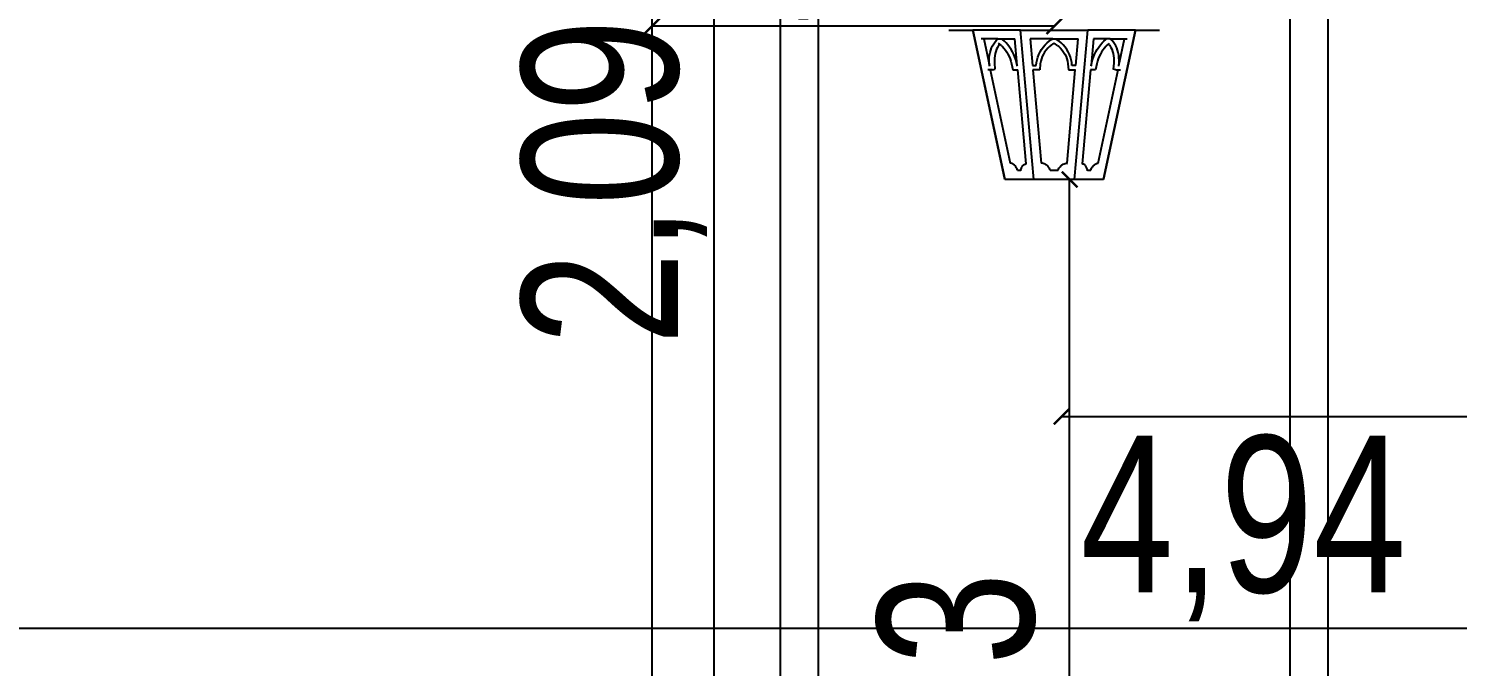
# Model space of a CAD drawing. Header units: inches. Extents: x -279 to 561, y -345 to 342.
# Drawn here: x -145.931 to -144.105, y 57.064 to 57.878 of the extents above; entities that cross this region are included whole.
import ezdxf

# ---------------------------------------------------------------- set-up
doc = ezdxf.new("R2010")
doc.units = ezdxf.units.IN
doc.header["$LTSCALE"] = 0.5
doc.header["$MEASUREMENT"] = 0
for name, color, linetype in [('Edges', 7, 'Continuous'), ('S-DIM', 7, 'Continuous'), ('WAL', 7, 'Continuous')]:
    doc.layers.add(name, color=color, linetype=linetype)
doc.styles.add('ROM', font='AGENCYR.TTF', dxfattribs={"width": 0.8})
doc.styles.get("Standard").update_dxf_attribs({"font": 'arial.ttf'})
doc.dimstyles.new('Copy(9) of ISO-25', dxfattribs={"dimtxt": 0.2, "dimasz": 0.02, "dimexe": 0.05, "dimexo": 0.05, "dimgap": 0.02, "dimtad": 1, "dimtxsty": 'ROM', "dimblk": 'ARCHTICK', "dimcen": 0.03, "dimse1": 1, "dimse2": 1, "dimclrd": 248, "dimclrt": 248, "dimadec": 0, "dimazin": 0, "dimtfac": 1, "dimtmove": 0, "dimatfit": 3, "dimldrblk": 'DOT', "dimfxl": 1, "dimarcsym": 0})
doc.dimstyles.get("Standard").update_dxf_attribs({"dimtxt": 0.18, "dimasz": 0.18, "dimexe": 0.18, "dimexo": 0.0625, "dimgap": 0.09, "dimtad": 0, "dimtih": 1, "dimtoh": 1, "dimzin": 0, "dimdsep": 46, "dimtxsty": 'Standard', "dimcen": 0.09, "dimadec": 0, "dimazin": 0, "dimtfac": 1, "dimtofl": 0, "dimtmove": 0, "dimatfit": 3, "dimfxl": 1, "dimtolj": 1, "dimtzin": 0, "dimarcsym": 0})

# ---------------------------------------------------------------- blocks, each defined once
blk = doc.blocks.new('xx')
at = {"layer": 'Edges'}
for p, q in [((37.97503, 12.34314), (37.98899, 12.34314)), ((38.01653, 12.34314), (37.98899, 12.34314)), ((37.98899, 12.34314), (38.00742, 12.25703)), ((38.00748, 12.25677), (37.98899, 12.34314)), ((37.99524, 12.33811), (37.99372, 12.33811)), ((37.99524, 12.33811), (37.99852, 12.3228)), ((38.00352, 12.33811), (37.99524, 12.33811)), ((38.00262, 12.3373), (38.00352, 12.33811)), ((38.00352, 12.33811), (38.00557, 12.33811)), ((38.0061, 12.33774), (38.00557, 12.33811)), ((38.00557, 12.33811), (38.01332, 12.33811)), ((38.01468, 12.3228), (38.01332, 12.33811)), ((38.02418, 12.25677), (38.01653, 12.34314)), ((38.01653, 12.34314), (38.05539, 12.34312)), ((38.02418, 12.25677), (38.01653, 12.34314)), ((38.02218, 12.33811), (38.02214, 12.33811)), ((38.02218, 12.33811), (38.02354, 12.3228)), ((38.03522, 12.33811), (38.02218, 12.33811)), ((38.03455, 12.33774), (38.03522, 12.33811)), ((38.03522, 12.33811), (38.03678, 12.33811)), ((38.03745, 12.33774), (38.03678, 12.33811)), ((38.03678, 12.33811), (38.04982, 12.33811)), ((38.04781, 12.25677), (38.05547, 12.34314)), ((38.04781, 12.25677), (38.05547, 12.34314)), ((38.04846, 12.3228), (38.04982, 12.33811)), ((38.04982, 12.33811), (38.04986, 12.33811)), ((38.05539, 12.34312), (38.05539, 12.34314)), ((38.05539, 12.34312), (38.05547, 12.34314)), ((38.083, 12.34314), (38.05547, 12.34314)), ((38.05868, 12.33811), (38.05732, 12.3228)), ((38.06643, 12.33811), (38.05868, 12.33811)), ((38.06452, 12.25677), (38.083, 12.34314)), ((38.083, 12.34314), (38.06459, 12.2571)), ((38.06459, 12.2571), (38.083, 12.34314)), ((38.0659, 12.33774), (38.06643, 12.33811)), ((38.06848, 12.33811), (38.06643, 12.33811)), ((38.06938, 12.3373), (38.06848, 12.33811)), ((38.06848, 12.33811), (38.07675, 12.33811)), ((38.07347, 12.3228), (38.07675, 12.33811)), ((38.07675, 12.33811), (38.07828, 12.33811)), ((38.083, 12.34314), (38.09697, 12.34314)), ((37.99867, 12.32871), (37.99895, 12.33019)), ((37.99895, 12.33019), (37.99932, 12.3316)), ((37.99932, 12.3316), (37.9998, 12.33293)), ((37.9998, 12.33293), (38.00037, 12.33418)), ((38.00037, 12.33418), (38.00104, 12.33533)), ((38.00104, 12.33533), (38.00179, 12.33637)), ((38.00179, 12.33637), (38.00262, 12.3373)), ((38.00222, 12.33088), (38.00189, 12.32963)), ((38.00265, 12.33207), (38.00222, 12.33088)), ((38.00315, 12.33317), (38.00265, 12.33207)), ((38.00374, 12.33419), (38.00315, 12.33317)), ((38.00402, 12.33457), (38.00374, 12.33419)), ((38.0045, 12.33512), (38.0039, 12.33563)), ((38.00402, 12.33457), (38.0045, 12.33512)), ((38.00566, 12.33414), (38.0045, 12.33512)), ((38.00566, 12.33414), (38.00605, 12.33376)), ((38.00605, 12.33376), (38.00695, 12.33274)), ((38.00721, 12.33681), (38.0061, 12.33774)), ((38.00695, 12.33274), (38.00779, 12.33163)), ((38.00828, 12.33576), (38.00721, 12.33681)), ((38.00779, 12.33163), (38.00857, 12.33045)), ((38.00929, 12.33461), (38.00828, 12.33576)), ((38.00857, 12.33045), (38.00928, 12.3292)), ((38.01024, 12.33337), (38.00929, 12.33461)), ((38.01112, 12.33203), (38.01024, 12.33337)), ((38.01192, 12.33062), (38.01112, 12.33203)), ((38.01265, 12.32914), (38.01192, 12.33062)), ((38.02713, 12.32914), (38.02783, 12.33062)), ((38.02783, 12.33062), (38.02867, 12.33203)), ((38.02867, 12.33203), (38.02963, 12.33337)), ((38.02963, 12.33337), (38.03071, 12.33461)), ((38.0305, 12.33045), (38.02976, 12.3292)), ((38.03135, 12.33163), (38.0305, 12.33045)), ((38.03071, 12.33461), (38.03189, 12.33576)), ((38.03231, 12.33274), (38.03135, 12.33163)), ((38.03189, 12.33576), (38.03318, 12.33681)), ((38.03335, 12.33376), (38.03231, 12.33274)), ((38.03318, 12.33681), (38.03455, 12.33774)), ((38.03382, 12.33414), (38.03335, 12.33376)), ((38.03382, 12.33414), (38.036, 12.33563)), ((38.03817, 12.33414), (38.036, 12.33563)), ((38.03882, 12.33681), (38.03745, 12.33774)), ((38.03817, 12.33414), (38.03864, 12.33376)), ((38.03864, 12.33376), (38.03969, 12.33274)), ((38.0401, 12.33576), (38.03882, 12.33681)), ((38.03969, 12.33274), (38.04064, 12.33163)), ((38.04129, 12.33461), (38.0401, 12.33576)), ((38.04064, 12.33163), (38.04149, 12.33045)), ((38.04237, 12.33337), (38.04129, 12.33461)), ((38.04149, 12.33045), (38.04224, 12.3292)), ((38.04333, 12.33203), (38.04237, 12.33337)), ((38.04416, 12.33062), (38.04333, 12.33203)), ((38.04487, 12.32914), (38.04416, 12.33062)), ((38.05935, 12.32914), (38.06007, 12.33062)), ((38.06007, 12.33062), (38.06088, 12.33203)), ((38.06088, 12.33203), (38.06176, 12.33337)), ((38.06176, 12.33337), (38.06271, 12.33461)), ((38.06271, 12.33461), (38.06372, 12.33576)), ((38.06343, 12.33045), (38.06272, 12.3292)), ((38.06421, 12.33163), (38.06343, 12.33045)), ((38.06372, 12.33576), (38.06479, 12.33681)), ((38.06505, 12.33274), (38.06421, 12.33163)), ((38.06479, 12.33681), (38.0659, 12.33774)), ((38.06595, 12.33376), (38.06505, 12.33274)), ((38.06634, 12.33414), (38.06595, 12.33376)), ((38.06634, 12.33414), (38.0675, 12.33512)), ((38.0675, 12.33512), (38.0681, 12.33563)), ((38.06798, 12.33457), (38.0675, 12.33512)), ((38.06798, 12.33457), (38.06826, 12.33419)), ((38.06826, 12.33419), (38.06884, 12.33317)), ((38.06884, 12.33317), (38.06935, 12.33207)), ((38.06935, 12.33207), (38.06977, 12.33088)), ((38.07021, 12.33637), (38.06938, 12.3373)), ((38.06977, 12.33088), (38.07011, 12.32963)), ((38.07096, 12.33533), (38.07021, 12.33637)), ((38.07162, 12.33418), (38.07096, 12.33533)), ((38.07219, 12.33293), (38.07162, 12.33418)), ((38.07267, 12.3316), (38.07219, 12.33293)), ((38.07305, 12.33019), (38.07267, 12.3316)), ((38.07333, 12.32871), (38.07305, 12.33019)), ((37.99843, 12.3256), (37.9985, 12.32717)), ((37.99847, 12.32399), (37.99843, 12.3256)), ((37.99858, 12.3228), (37.99847, 12.32399)), ((37.9985, 12.32717), (37.99867, 12.32871)), ((37.99852, 12.3228), (37.99858, 12.3228)), ((37.99862, 12.32236), (37.99858, 12.3228)), ((38.00149, 12.32697), (38.00143, 12.32557)), ((38.00143, 12.32557), (38.00147, 12.32415)), ((38.00147, 12.32415), (38.00178, 12.32067)), ((38.00164, 12.32833), (38.00149, 12.32697)), ((38.00189, 12.32963), (38.00164, 12.32833)), ((38.00928, 12.3292), (38.00992, 12.32789)), ((38.00992, 12.32789), (38.01048, 12.32653)), ((38.01048, 12.32653), (38.01096, 12.32514)), ((38.01096, 12.32514), (38.01136, 12.32372)), ((38.01136, 12.32372), (38.0121, 12.32024)), ((38.01328, 12.32761), (38.01265, 12.32914)), ((38.01383, 12.32603), (38.01328, 12.32761)), ((38.01427, 12.32442), (38.01383, 12.32603)), ((38.01462, 12.3228), (38.01427, 12.32442)), ((38.01468, 12.3228), (38.01462, 12.3228)), ((38.01472, 12.32236), (38.01468, 12.3228)), ((38.02354, 12.3228), (38.02569, 12.3228)), ((38.02569, 12.3228), (38.02583, 12.32442)), ((38.02583, 12.32442), (38.02612, 12.32603)), ((38.02612, 12.32603), (38.02655, 12.32761)), ((38.02655, 12.32761), (38.02713, 12.32914)), ((38.02799, 12.32372), (38.02769, 12.32024)), ((38.02825, 12.32514), (38.02799, 12.32372)), ((38.02863, 12.32653), (38.02825, 12.32514)), ((38.02914, 12.32789), (38.02863, 12.32653)), ((38.02976, 12.3292), (38.02914, 12.32789)), ((38.04224, 12.3292), (38.04286, 12.32789)), ((38.04286, 12.32789), (38.04337, 12.32653)), ((38.04337, 12.32653), (38.04375, 12.32514)), ((38.04375, 12.32514), (38.044, 12.32372)), ((38.044, 12.32372), (38.04431, 12.32024)), ((38.04544, 12.32761), (38.04487, 12.32914)), ((38.04587, 12.32603), (38.04544, 12.32761)), ((38.04616, 12.32442), (38.04587, 12.32603)), ((38.0463, 12.3228), (38.04616, 12.32442)), ((38.04846, 12.3228), (38.0463, 12.3228)), ((38.05732, 12.3228), (38.05728, 12.32236)), ((38.05732, 12.3228), (38.05737, 12.3228)), ((38.05737, 12.3228), (38.05772, 12.32442)), ((38.05772, 12.32442), (38.05817, 12.32603)), ((38.05817, 12.32603), (38.05871, 12.32761)), ((38.05871, 12.32761), (38.05935, 12.32914)), ((38.06064, 12.32372), (38.05989, 12.32024)), ((38.06103, 12.32514), (38.06064, 12.32372)), ((38.06151, 12.32653), (38.06103, 12.32514)), ((38.06208, 12.32789), (38.06151, 12.32653)), ((38.06272, 12.3292), (38.06208, 12.32789)), ((38.07011, 12.32963), (38.07035, 12.32833)), ((38.07053, 12.32415), (38.07022, 12.32067)), ((38.07035, 12.32833), (38.0705, 12.32697)), ((38.0705, 12.32697), (38.07056, 12.32557)), ((38.07056, 12.32557), (38.07053, 12.32415)), ((38.0735, 12.32717), (38.07333, 12.32871)), ((38.07338, 12.32236), (38.07342, 12.3228)), ((38.07342, 12.3228), (38.07352, 12.32399)), ((38.07347, 12.3228), (38.07342, 12.3228)), ((38.07356, 12.3256), (38.0735, 12.32717)), ((38.07352, 12.32399), (38.07356, 12.3256)), ((37.99907, 12.32024), (37.99755, 12.32024)), ((37.99907, 12.32024), (38.01062, 12.26626)), ((38.00035, 12.32024), (37.99907, 12.32024)), ((38.00035, 12.32024), (38.00178, 12.32067)), ((38.0121, 12.32024), (38.01491, 12.32024)), ((38.01973, 12.26588), (38.01491, 12.32024)), ((38.02376, 12.32024), (38.02372, 12.32024)), ((38.02376, 12.32024), (38.02855, 12.26626)), ((38.02769, 12.32024), (38.02376, 12.32024)), ((38.04345, 12.26626), (38.04823, 12.32024)), ((38.04431, 12.32024), (38.04823, 12.32024)), ((38.04823, 12.32024), (38.04827, 12.32024)), ((38.05709, 12.32024), (38.05227, 12.26588)), ((38.05989, 12.32024), (38.05709, 12.32024)), ((38.06138, 12.26626), (38.07293, 12.32024)), ((38.07165, 12.32024), (38.07022, 12.32067)), ((38.07165, 12.32024), (38.07293, 12.32024)), ((38.07293, 12.32024), (38.07445, 12.32024)), ((38.01104, 12.26619), (38.01062, 12.26626)), ((38.01146, 12.26606), (38.01104, 12.26619)), ((38.01187, 12.26588), (38.01146, 12.26606)), ((38.01228, 12.26564), (38.01187, 12.26588)), ((38.01268, 12.26536), (38.01228, 12.26564)), ((38.01306, 12.26502), (38.01268, 12.26536)), ((38.01342, 12.26464), (38.01306, 12.26502)), ((38.01377, 12.26422), (38.01342, 12.26464)), ((38.01408, 12.26377), (38.01377, 12.26422)), ((38.01436, 12.26328), (38.01408, 12.26377)), ((38.01703, 12.26334), (38.0172, 12.26379)), ((38.0172, 12.26379), (38.01742, 12.26421)), ((38.01742, 12.26421), (38.01766, 12.26459)), ((38.01766, 12.26459), (38.01795, 12.26492)), ((38.01795, 12.26492), (38.01826, 12.26521)), ((38.01826, 12.26521), (38.01859, 12.26545)), ((38.01859, 12.26545), (38.01895, 12.26563)), ((38.01895, 12.26563), (38.01933, 12.26576)), ((38.01933, 12.26576), (38.01973, 12.26588)), ((38.01973, 12.26583), (38.01973, 12.26588)), ((38.02912, 12.26619), (38.02855, 12.26626)), ((38.02969, 12.26606), (38.02912, 12.26619)), ((38.03024, 12.26588), (38.02969, 12.26606)), ((38.03076, 12.26564), (38.03024, 12.26588)), ((38.03126, 12.26536), (38.03076, 12.26564)), ((38.03173, 12.26502), (38.03126, 12.26536)), ((38.03216, 12.26464), (38.03173, 12.26502)), ((38.03256, 12.26422), (38.03216, 12.26464)), ((38.0329, 12.26377), (38.03256, 12.26422)), ((38.0332, 12.26328), (38.0329, 12.26377)), ((38.03879, 12.26328), (38.03909, 12.26377)), ((38.03909, 12.26377), (38.03944, 12.26422)), ((38.03944, 12.26422), (38.03983, 12.26464)), ((38.03983, 12.26464), (38.04026, 12.26502)), ((38.04026, 12.26502), (38.04073, 12.26536)), ((38.04073, 12.26536), (38.04123, 12.26564)), ((38.04123, 12.26564), (38.04176, 12.26588)), ((38.04176, 12.26588), (38.04231, 12.26606)), ((38.04231, 12.26606), (38.04287, 12.26619)), ((38.04287, 12.26619), (38.04345, 12.26626)), ((38.04331, 12.26581), (38.04327, 12.26573)), ((38.05266, 12.26576), (38.05227, 12.26588)), ((38.05227, 12.26588), (38.05227, 12.26583)), ((38.05304, 12.26563), (38.05266, 12.26576)), ((38.0534, 12.26545), (38.05304, 12.26563)), ((38.05374, 12.26521), (38.0534, 12.26545)), ((38.05405, 12.26492), (38.05374, 12.26521)), ((38.05433, 12.26459), (38.05405, 12.26492)), ((38.05458, 12.26421), (38.05433, 12.26459)), ((38.05479, 12.26379), (38.05458, 12.26421)), ((38.05497, 12.26334), (38.05479, 12.26379)), ((38.05763, 12.26328), (38.05792, 12.26377)), ((38.05792, 12.26377), (38.05823, 12.26422)), ((38.05823, 12.26422), (38.05857, 12.26464)), ((38.05857, 12.26464), (38.05893, 12.26502)), ((38.05893, 12.26502), (38.05932, 12.26536)), ((38.05932, 12.26536), (38.05971, 12.26564)), ((38.05971, 12.26564), (38.06012, 12.26588)), ((38.06012, 12.26588), (38.06054, 12.26606)), ((38.06054, 12.26606), (38.06096, 12.26619)), ((38.06096, 12.26619), (38.06138, 12.26626)), ((38.01462, 12.26277), (38.01436, 12.26328)), ((38.01483, 12.26223), (38.01462, 12.26277)), ((38.01483, 12.26223), (38.01678, 12.26223)), ((38.01674, 12.2618), (38.01678, 12.26223)), ((38.01678, 12.26223), (38.01679, 12.26234)), ((38.01679, 12.26234), (38.01689, 12.26285)), ((38.01689, 12.26285), (38.01703, 12.26334)), ((38.03345, 12.26277), (38.0332, 12.26328)), ((38.03364, 12.26223), (38.03345, 12.26277)), ((38.03364, 12.26223), (38.03835, 12.26223)), ((38.03835, 12.26223), (38.03855, 12.26277)), ((38.03855, 12.26277), (38.03879, 12.26328)), ((38.05511, 12.26285), (38.05497, 12.26334)), ((38.05521, 12.26234), (38.05511, 12.26285)), ((38.05522, 12.26223), (38.05521, 12.26234)), ((38.05522, 12.26223), (38.05716, 12.26223)), ((38.05526, 12.2618), (38.05522, 12.26223)), ((38.05716, 12.26223), (38.05738, 12.26277)), ((38.05738, 12.26277), (38.05763, 12.26328))]:
    blk.add_line(p, q, dxfattribs=at)
blk = doc.blocks.new('_ArchTick')
at = {"color": 0, "linetype": 'ByBlock', "const_width": 0.15}
blk.add_lwpolyline([(-0.5, -0.5), (0.5, 0.5)], dxfattribs=at)
blk = doc.blocks.new('*D532')
at = {"layer": 'Defpoints', "color": 0, "transparency": 16777216}
for p in [(-145.0551, 58.729), (-145.0551, 56.6352), (-145.0551, 56.6352)]:
    blk.add_point(p, dxfattribs=at)
at = {"layer": 'WAL', "color": 248, "lineweight": -2, "transparency": 16777216}
blk.add_line((-145.0551, 58.729), (-145.0551, 56.6352), dxfattribs=at)
at = {"layer": 'WAL', "color": 248, "lineweight": -2, "transparency": 16777216, "xscale": 0.02, "yscale": 0.02, "zscale": 0.02}
for p, rotation in [((-145.0551, 58.729), 90), ((-145.0551, 56.6352), 270)]:
    blk.add_blockref('_ArchTick', p, dxfattribs=dict(at, rotation=rotation))
at = {"layer": 'WAL', "color": 248, "transparency": 16777216, "insert": (-145.1821, 57.6821), "char_height": 0.2, "attachment_point": 5, "rotation": 90, "style": 'ROM'}
blk.add_mtext('2,09', dxfattribs=at)
blk = doc.blocks.new('_DOT')
at = {"color": 0, "linetype": 'ByBlock'}
blk.add_line((-0.5, 0), (-1, 0), dxfattribs=at)
at = {"color": 0, "linetype": 'ByBlock', "const_width": 0.5}
blk.add_lwpolyline([(-0.25, 0, 1), (0.25, 0, 1)], format="xyb", close=True, dxfattribs=at)
blk = doc.blocks.new('*D608')
at = {"layer": 'Defpoints', "color": 0, "transparency": 16777216}
for p in [(-144.6003, 57.6853), (-144.5939, 57.6853), (-144.5528, 56.3853)]:
    blk.add_point(p, dxfattribs=at)
at = {"layer": 'WAL', "color": 248, "lineweight": -2, "transparency": 16777216}
blk.add_line((-144.6003, 56.3853), (-144.6003, 57.6853), dxfattribs=at)
at = {"layer": 'WAL', "color": 248, "lineweight": -2, "transparency": 16777216, "xscale": 0.02, "yscale": 0.02, "zscale": 0.02}
for p, rotation in [((-144.6003, 57.6853), 90), ((-144.6003, 56.3853), 270)]:
    blk.add_blockref('_ArchTick', p, dxfattribs=dict(at, rotation=rotation))
at = {"layer": 'WAL', "color": 248, "transparency": 16777216, "insert": (-144.7274, 57.0353), "char_height": 0.2, "attachment_point": 5, "rotation": 90, "style": 'ROM'}
blk.add_mtext('1,3', dxfattribs=at)
blk = doc.blocks.new('*D533')
at = {"layer": 'Defpoints', "color": 0, "transparency": 16777216}
for p in [(-145.134, 57.8812), (-144.62, 57.6333), (-145.134, 57.6083)]:
    blk.add_point(p, dxfattribs=at)
at = {"layer": 'WAL', "color": 248, "lineweight": -2, "transparency": 16777216}
blk.add_line((-144.62, 57.8812), (-145.134, 57.8812), dxfattribs=at)
at = {"layer": 'WAL', "color": 248, "lineweight": -2, "transparency": 16777216, "xscale": 0.02, "yscale": 0.02, "zscale": 0.02, "rotation": 180}
blk.add_blockref('_ArchTick', (-145.134, 57.8812), dxfattribs=at)
at = {"layer": 'WAL', "color": 248, "lineweight": -2, "transparency": 16777216, "xscale": 0.02, "yscale": 0.02, "zscale": 0.02}
blk.add_blockref('_ArchTick', (-144.62, 57.8812), dxfattribs=at)
at = {"layer": 'WAL', "color": 248, "transparency": 16777216, "insert": (-144.877, 58.0083), "char_height": 0.2, "attachment_point": 5, "style": 'ROM'}
blk.add_mtext('0,51', dxfattribs=at)
blk = doc.blocks.new('*D617')
at = {"layer": 'Defpoints', "color": 0, "transparency": 16777216}
for p in [(-144.6103, 57.6953), (-141.9094, 57.6953), (-141.9094, 57.3828)]:
    blk.add_point(p, dxfattribs=at)
at = {"layer": 'WAL', "color": 248, "lineweight": -2, "transparency": 16777216}
blk.add_line((-144.6103, 57.3828), (-141.9094, 57.3828), dxfattribs=at)
at = {"layer": 'WAL', "color": 248, "lineweight": -2, "transparency": 16777216, "xscale": 0.02, "yscale": 0.02, "zscale": 0.02, "rotation": 180}
blk.add_blockref('_ArchTick', (-144.6103, 57.3828), dxfattribs=at)
at = {"layer": 'WAL', "color": 248, "lineweight": -2, "transparency": 16777216, "xscale": 0.02, "yscale": 0.02, "zscale": 0.02}
blk.add_blockref('_ArchTick', (-141.9094, 57.3828), dxfattribs=at)
at = {"layer": 'WAL', "color": 248, "transparency": 16777216, "insert": (-143.2598, 57.5098), "char_height": 0.2, "attachment_point": 5, "style": 'ROM'}
blk.add_mtext('2,7', dxfattribs=at)
blk = doc.blocks.new('*D618')
at = {"layer": 'Defpoints', "color": 0, "transparency": 16777216}
for p in [(-146.8471, 57.6853), (-141.9094, 57.6853), (-141.9094, 57.1125)]:
    blk.add_point(p, dxfattribs=at)
at = {"layer": 'WAL', "color": 248, "lineweight": -2, "transparency": 16777216}
blk.add_line((-146.8471, 57.1125), (-141.9094, 57.1125), dxfattribs=at)
at = {"layer": 'WAL', "color": 248, "lineweight": -2, "transparency": 16777216, "xscale": 0.02, "yscale": 0.02, "zscale": 0.02, "rotation": 180}
blk.add_blockref('_ArchTick', (-146.8471, 57.1125), dxfattribs=at)
at = {"layer": 'WAL', "color": 248, "lineweight": -2, "transparency": 16777216, "xscale": 0.02, "yscale": 0.02, "zscale": 0.02}
blk.add_blockref('_ArchTick', (-141.9094, 57.1125), dxfattribs=at)
at = {"layer": 'WAL', "color": 248, "transparency": 16777216, "insert": (-144.3782, 57.2396), "char_height": 0.2, "attachment_point": 5, "style": 'ROM'}
blk.add_mtext('4,94', dxfattribs=at)
blk = doc.blocks.new('*D1071')
at = {"color": 0, "linetype": 'ByBlock', "lineweight": -2, "transparency": 16777216}
for p, q in [((558.6522, 342.2788), (558.6522, 342.4729)), ((560.6522, 342.2788), (560.6522, 342.4729)), ((558.8322, 342.2929), (559.1722, 342.2929)), ((560.4722, 342.2929), (560.1322, 342.2929))]:
    blk.add_line(p, q, dxfattribs=at)
at = {"color": 0, "linetype": 'ByBlock', "transparency": 16777216}
for points in [[(558.8322, 342.3229), (558.8322, 342.2629), (558.6522, 342.2929)], [(560.4722, 342.3229), (560.4722, 342.2629), (560.6522, 342.2929)]]:
    blk.add_solid(points, dxfattribs=at)
at = {"layer": 'Defpoints', "color": 0, "linetype": 'ByBlock', "transparency": 16777216}
for p in [(560.6522, 342.2929), (558.6522, 342.2163), (560.6522, 342.2163)]:
    blk.add_point(p, dxfattribs=at)
at = {"layer": 'Defpoints', "color": 0, "ltscale": 0.5, "transparency": 16777216}
for p in [(-209.5, -305.36), (-209.5, -305.81), (-209.5, -305.81)]:
    blk.add_point(p, dxfattribs=at)
at = {"layer": 'S-DIM', "color": 0, "lineweight": -2, "ltscale": 0.5, "transparency": 16777216}
for p, q in [((-209.5, -305.18), (-209.5, -305)), ((-209.5625, -305.36), (-209.68, -305.36)), ((-209.5625, -305.81), (-209.68, -305.81)), ((-209.5, -305.99), (-209.5, -306.17))]:
    blk.add_line(p, q, dxfattribs=at)
at = {"layer": 'S-DIM', "color": 0, "ltscale": 0.5, "transparency": 16777216}
for points in [[(-209.53, -305.18), (-209.47, -305.18), (-209.5, -305.36)], [(-209.53, -305.99), (-209.47, -305.99), (-209.5, -305.81)]]:
    blk.add_solid(points, dxfattribs=at)
at = {"color": 0, "linetype": 'ByBlock', "transparency": 16777216, "insert": (559.6522, 342.2929), "char_height": 0.18, "attachment_point": 5}
blk.add_mtext('\\A1;2.0000', dxfattribs=at)
at = {"layer": 'S-DIM', "color": 0, "ltscale": 0.5, "transparency": 16777216, "insert": (-209.5, -305.585), "char_height": 0.18, "attachment_point": 5}
blk.add_mtext('\\A1;0.45', dxfattribs=at)

msp = doc.modelspace()

# ---------------------------------------------------------------- linework, layer by layer
for p, q in [((-145.134, 58.8353), (-145.134, 56.4853)), ((-144.557, 57.6853), (-144.683, 57.6853))]:
    msp.add_line(p, q)
for points in [[(-144.27, 58.729), (-144.97, 58.729), (-144.97, 56.6352), (-144.27, 56.6352)], [(-144.3183, 58.6807), (-144.9217, 58.6807), (-144.9217, 56.6835), (-144.3183, 56.6835)]]:
    msp.add_lwpolyline(points, close=True)

# ---------------------------------------------------------------- block references
at = {"xscale": 2.209324571047085, "yscale": 2.209324571047085, "zscale": 2.209324571047085}
msp.add_blockref('xx', (-228.6539, 30.6061), dxfattribs=at)

# ---------------------------------------------------------------- dimensions: what is measured, and where the dimension line sits
at = {"layer": 'S-DIM', "ltscale": 0.5}
dim = msp.add_linear_dim(base=(-209.5, -305.81), p1=(-209.5, -305.36), p2=(-209.5, -305.81), angle=90, dimstyle='Standard', dxfattribs=at)
dim.commit()
dim.dimension.update_dxf_attribs({"geometry": '*D1071', "text_midpoint": (-209.5, -305.585)})
at = {"layer": 'WAL'}
for base, p1, p2, picture, middle in [((-145.0551, 56.6352), (-145.0551, 58.729), (-145.0551, 56.6352), '*D532', (-145.1821, 57.6821)), ((-144.6003, 57.6853), (-144.5528, 56.3853), (-144.5939, 57.6853), '*D608', (-144.7274, 57.0353))]:
    dim = msp.add_linear_dim(base=base, p1=p1, p2=p2, angle=90, dimstyle='Copy(9) of ISO-25', dxfattribs=at)
    dim.commit()
    dim.dimension.update_dxf_attribs({"geometry": picture, "text_midpoint": middle})
for base, p1, p2, picture, middle in [((-145.134, 57.8812), (-144.62, 57.6333), (-145.134, 57.6083), '*D533', (-144.877, 58.0083)), ((-141.9094, 57.3828), (-144.6103, 57.6953), (-141.9094, 57.6953), '*D617', (-143.2598, 57.5098)), ((-141.9094, 57.1125), (-146.8471, 57.6853), (-141.9094, 57.6853), '*D618', (-144.3782, 57.2396))]:
    dim = msp.add_linear_dim(base=base, p1=p1, p2=p2, dimstyle='Copy(9) of ISO-25', dxfattribs=at)
    dim.commit()
    dim.dimension.update_dxf_attribs({"geometry": picture, "text_midpoint": middle})

doc.saveas('drawing.dxf')
